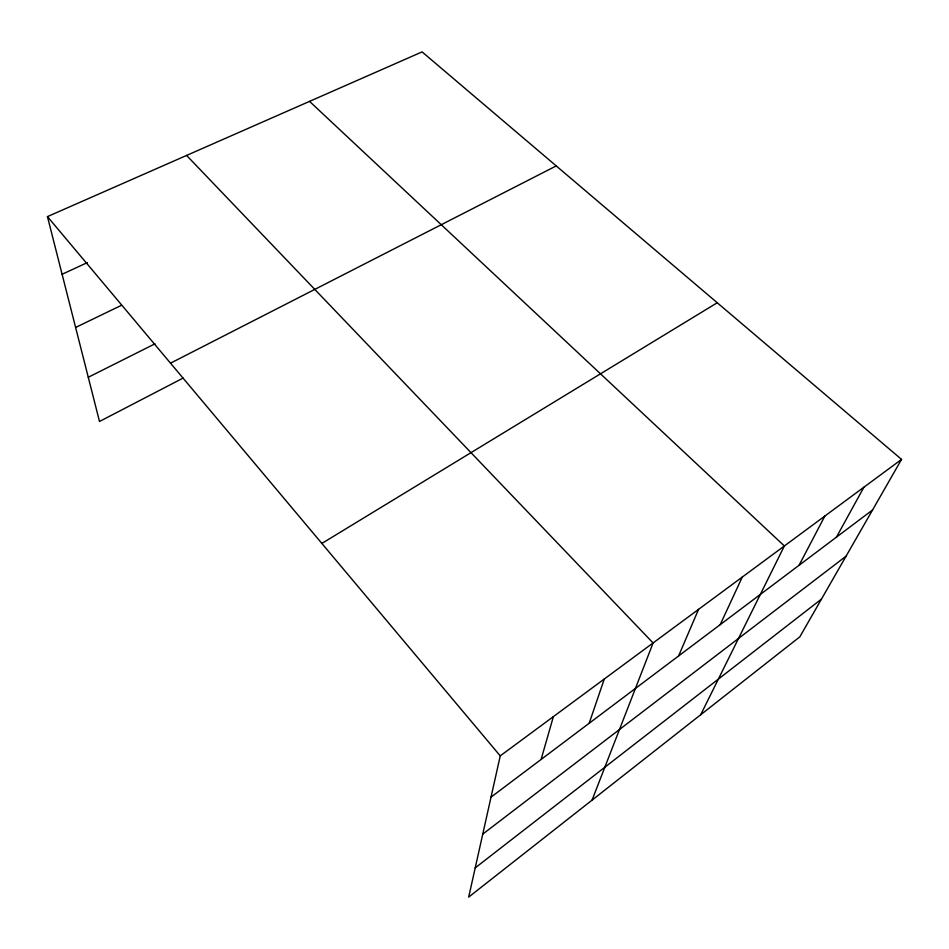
<?xml version="1.0" encoding="UTF-8"?>
<svg xmlns="http://www.w3.org/2000/svg" width="949" height="949" viewBox="0 0 949 949"><rect width="100%" height="100%" fill="white"/><g stroke="black" fill="none" stroke-linecap="round" stroke-linejoin="round"><path stroke-width="1.42" d="M901.55 459.399L500.242 755.879L468.687 897.102L799.829 636.838L901.55 459.399L422.08 51.898L47.45 216.609L99.503 421.475L183.11 378.082M541.096 759.461L553.386 716.614M589.187 723.257L604.288 679.01M592.057 800.126L653.09 642.959L186.597 155.434M678.594 655.961L698.559 609.353M720.208 624.644L742.284 577.051M700.694 714.751L784.36 545.972L309.54 101.377M799.058 565.296L824.871 516.042M836.437 537.158L863.91 487.205M475.212 867.872L821.478 599.08M482.756 834.124L846.081 556.161M491.013 797.148L872.558 509.969M321.865 543.433L717.242 302.755M170.512 363.17L556.233 165.921M88.269 377.275L154.984 343.811M75.612 327.441L121.353 305.376M62.1 274.273L87.474 262.553M47.45 216.609L500.242 755.879"/></g></svg>
